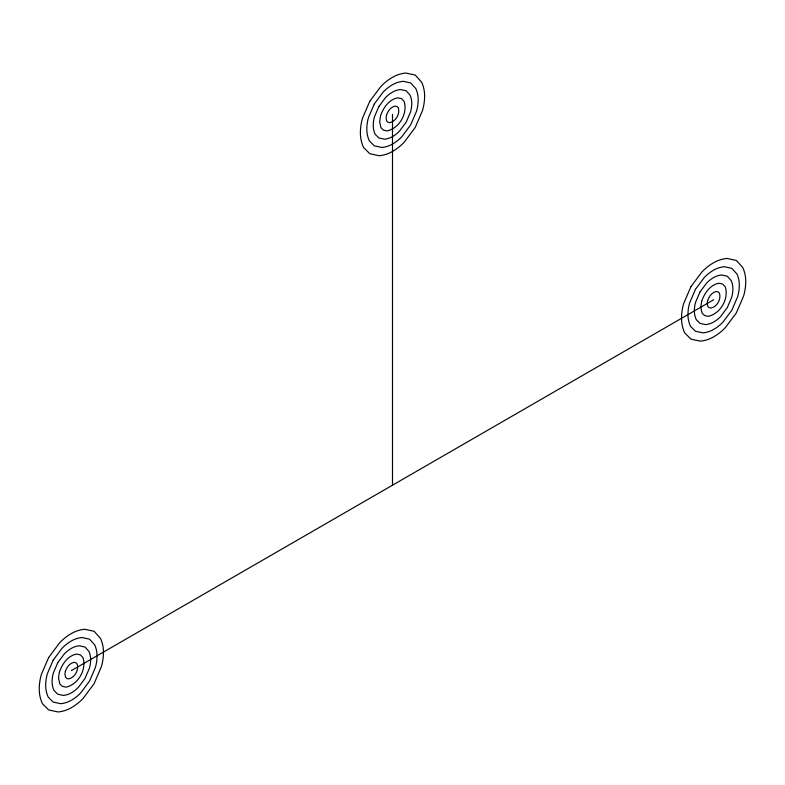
<?xml version="1.0" encoding="UTF-8"?>
<svg xmlns="http://www.w3.org/2000/svg" width="785" height="785" viewBox="0 0 785 785"><rect width="100%" height="100%" fill="white"/><g stroke="black" fill="none" stroke-linecap="round" stroke-linejoin="round"><path stroke-width="1.18" d="M71.366 670.616L713.634 299.791M392.5 114.384L392.5 485.209M59.375 672.117L58.522 678.024L59.768 683.833L62.28 686.345L66.038 687.16C78.225 684.422 86.752 669.654 83.033 657.732L80.443 654.876L76.685 654.072C67.706 655.652 62.182 664.081 59.375 672.117M65.371 671.361L64.939 674.325L65.567 677.219L66.823 678.476L68.707 678.888C74.801 677.514 79.059 670.135 77.195 664.169L75.909 662.746L74.025 662.344C69.531 663.129 66.774 667.348 65.371 671.361M380.519 115.895L379.655 121.803L380.902 127.602L383.414 130.124L387.182 130.928C399.369 128.19 407.886 113.432 404.167 101.51L401.586 98.655L397.818 97.84C388.84 99.43 383.315 107.849 380.519 115.895M386.505 115.14L386.073 118.093L386.701 120.998L387.957 122.254L389.841 122.656C395.934 121.292 400.193 113.913 398.329 107.947L397.043 106.525L395.159 106.112C390.675 106.907 387.908 111.117 386.505 115.14M701.653 301.303L700.789 307.21L702.045 313.009L704.557 315.531L708.315 316.335C720.502 313.598 729.029 298.84 725.301 286.917L722.72 284.062L718.962 283.248C709.974 284.837 704.459 293.256 701.653 301.303M707.648 300.547L707.216 303.501L707.834 306.405L709.09 307.661L710.974 308.063C717.068 306.7 721.327 299.32 719.472 293.354L718.177 291.932L716.293 291.52C711.809 292.314 709.041 296.524 707.648 300.547M48.66 657.506L41.399 674.374A51.898 51.898 0 0 0 39.25 689.152A35.188 35.188 0 0 0 42.38 703.654L48.66 709.944L58.061 711.975A33.137 33.137 0 0 0 71.366 707.697A51.898 51.898 0 0 0 83.092 698.444L94.072 683.725L101.324 666.857A51.898 51.898 0 0 0 103.473 652.07A33.137 33.137 0 0 0 100.529 638.411L94.072 631.277L84.662 629.256A33.137 33.137 0 0 0 71.366 633.534A51.898 51.898 0 0 0 59.64 642.787L48.66 657.506M53.194 660.126L47.394 673.618A41.517 41.517 0 0 0 45.677 685.442A28.152 28.152 0 0 0 48.179 697.051L53.194 702.075L60.72 703.703A26.513 26.513 0 0 0 71.366 700.279A41.517 41.517 0 0 0 80.747 692.87L89.529 681.105L95.338 667.603A41.517 41.517 0 0 0 97.055 655.779A26.513 26.513 0 0 0 94.7 644.848L89.529 639.147L82.003 637.528A26.513 26.513 0 0 0 71.366 640.943A41.517 41.517 0 0 0 61.986 648.351L53.194 660.126M57.737 662.746L53.39 672.863A31.135 31.135 0 0 0 52.095 681.733A21.107 21.107 0 0 0 53.969 690.437L57.737 694.215L63.379 695.432A19.88 19.88 0 0 0 71.366 692.861A31.135 31.135 0 0 0 78.402 687.307L84.986 678.476L89.343 668.359A31.135 31.135 0 0 0 90.628 659.488A19.88 19.88 0 0 0 88.862 651.295L84.986 647.017L79.344 645.8A19.88 19.88 0 0 0 71.366 648.361A31.135 31.135 0 0 0 64.331 653.915L57.737 662.746M369.794 101.275L362.533 118.142A51.898 51.898 0 0 0 360.384 132.93A35.188 35.188 0 0 0 363.514 147.433L369.794 153.723L379.194 155.744A33.137 33.137 0 0 0 392.5 151.466A51.898 51.898 0 0 0 404.226 142.213L415.206 127.494L422.467 110.626A51.898 51.898 0 0 0 424.616 95.849A33.137 33.137 0 0 0 421.663 82.189L415.206 75.056L405.806 73.025A33.137 33.137 0 0 0 392.5 77.303A51.898 51.898 0 0 0 380.774 86.556L369.794 101.275M374.337 103.895L368.528 117.397A41.517 41.517 0 0 0 366.811 129.221A28.152 28.152 0 0 0 369.313 140.819L374.337 145.853L381.863 147.472A26.513 26.513 0 0 0 392.5 144.057A41.517 41.517 0 0 0 401.881 136.649L410.663 124.874L416.472 111.382A41.517 41.517 0 0 0 418.189 99.558A26.513 26.513 0 0 0 415.834 88.626L410.663 82.925L403.137 81.297A26.513 26.513 0 0 0 392.5 84.721A41.517 41.517 0 0 0 383.119 92.13L374.337 103.895M378.87 106.525L374.524 116.641A31.135 31.135 0 0 0 373.228 125.512A21.107 21.107 0 0 0 375.112 134.215L378.87 137.983L384.522 139.2A19.88 19.88 0 0 0 392.5 136.639A31.135 31.135 0 0 0 399.536 131.085L406.13 122.254L410.476 112.137A31.135 31.135 0 0 0 411.772 103.267A19.88 19.88 0 0 0 409.996 95.063L406.13 90.785L400.478 89.569A19.88 19.88 0 0 0 392.5 92.139A31.135 31.135 0 0 0 385.464 97.693L378.87 106.525M690.928 286.682L683.676 303.55A51.898 51.898 0 0 0 681.527 318.337A35.188 35.188 0 0 0 684.648 332.84L690.928 339.13L700.338 341.151A33.137 33.137 0 0 0 713.634 336.873A51.898 51.898 0 0 0 725.36 327.62L736.34 312.911L743.601 296.043A51.898 51.898 0 0 0 745.75 281.256A33.137 33.137 0 0 0 742.806 267.597L736.34 260.463L726.939 258.432A33.137 33.137 0 0 0 713.634 262.71A51.898 51.898 0 0 0 701.908 271.973L690.928 286.682M695.471 289.312L689.662 302.804A41.517 41.517 0 0 0 687.945 314.628A28.152 28.152 0 0 0 690.447 326.226L695.471 331.26L702.997 332.879A26.513 26.513 0 0 0 713.634 329.464A41.517 41.517 0 0 0 723.014 322.056L731.806 310.281L737.606 296.789A41.517 41.517 0 0 0 739.323 284.965A26.513 26.513 0 0 0 736.968 274.034L731.806 268.333L724.28 266.704A26.513 26.513 0 0 0 713.634 270.128A41.517 41.517 0 0 0 704.253 277.537L695.471 289.312M700.014 291.932L695.657 302.048A31.135 31.135 0 0 0 694.372 310.919A21.107 21.107 0 0 0 696.246 319.623L700.014 323.391L705.656 324.607A19.88 19.88 0 0 0 713.634 322.046A31.135 31.135 0 0 0 720.669 316.492L727.263 307.661L731.61 297.544A31.135 31.135 0 0 0 732.905 288.674A19.88 19.88 0 0 0 731.139 280.48L727.263 276.192L721.621 274.976A19.88 19.88 0 0 0 713.634 277.547A31.135 31.135 0 0 0 706.598 283.1L700.014 291.932"/></g></svg>
